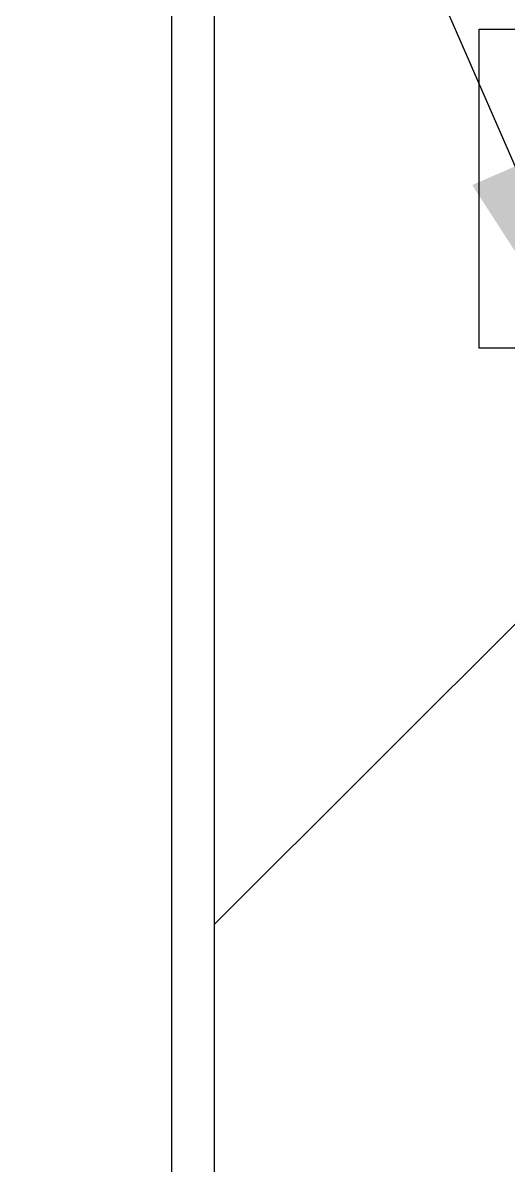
# Model space of a CAD drawing. Header units: millimetres. Extents: x 121 to 715, y 164 to 739.
# Drawn here: x 217.37 to 225.89, y 389.03 to 409.09 of the extents above; entities that cross this region are included whole.
import ezdxf

# ---------------------------------------------------------------- set-up
doc = ezdxf.new("R2010")
doc.units = ezdxf.units.MM
doc.layers.add('NW0323', color=7, linetype='Continuous')
doc.layers.add('標示線', color=3, linetype='Continuous', lineweight=0)
doc.styles.get("Standard").update_dxf_attribs({"font": ''})
doc.styles.get('Standard').set_extended_font_data('SimSun')
doc.dimstyles.new('ISO-25', dxfattribs={"dimtxt": 2.5, "dimasz": 2.5, "dimexe": 1.25, "dimexo": 0.625, "dimtad": 1, "dimtxsty": 'Standard', "dimcen": 2.5, "dimadec": 0, "dimazin": 0, "dimtfac": 1, "dimtmove": 0, "dimatfit": 3, "dimfxl": 1, "dimarcsym": 0})

# ---------------------------------------------------------------- blocks, each defined once
blk = doc.blocks.new('NW0323-A')
at = {"layer": 'NW0323', "color": 2}
for p, q in [((1984.3305, 2856.3944), (1988.2267, 2860.2905)), ((1985.2605, 2858.4183), (1985.2605, 2859.5383)), ((1985.2605, 2859.5383), (1987.3605, 2859.5383)), ((1985.6255, 2858.4183), (1985.2605, 2858.4183))]:
    blk.add_line(p, q, dxfattribs=at)
at = {"layer": 'NW0323', "color": 7}
for p, q in [((1984.1805, 2859.7383), (1984.1805, 2848.1383)), ((1984.1805, 2859.7383), (1984.1805, 2848.1383)), ((1984.3305, 2859.7383), (1984.3305, 2848.1383))]:
    blk.add_line(p, q, dxfattribs=at)

msp = doc.modelspace()

# ---------------------------------------------------------------- block references
at = {"layer": 'NW0323', "xscale": 5.000000000000034, "yscale": 5.000000000000034, "zscale": 5.000000000000034}
msp.add_blockref('NW0323-A', (-9700.92, -13888.718), dxfattribs=at)

# ---------------------------------------------------------------- leaders
at = {"layer": '標示線', "color": 1, "annotation_type": 0, "has_hookline": 1, "hookline_direction": 1}
msp.add_leader([(228.007, 401.982), (213.188, 436.062), (208.188, 436.062)], dimstyle='ISO-25', override={"dimasz": 5}, dxfattribs=at)
at = {"layer": '標示線', "color": 5, "annotation_type": 0, "has_hookline": 1, "hookline_direction": 1}
msp.add_leader([(224.885, 386.811), (171.305, 401.134)], dimstyle='ISO-25', override={"dimasz": 5}, dxfattribs=at)

doc.saveas('drawing.dxf')
